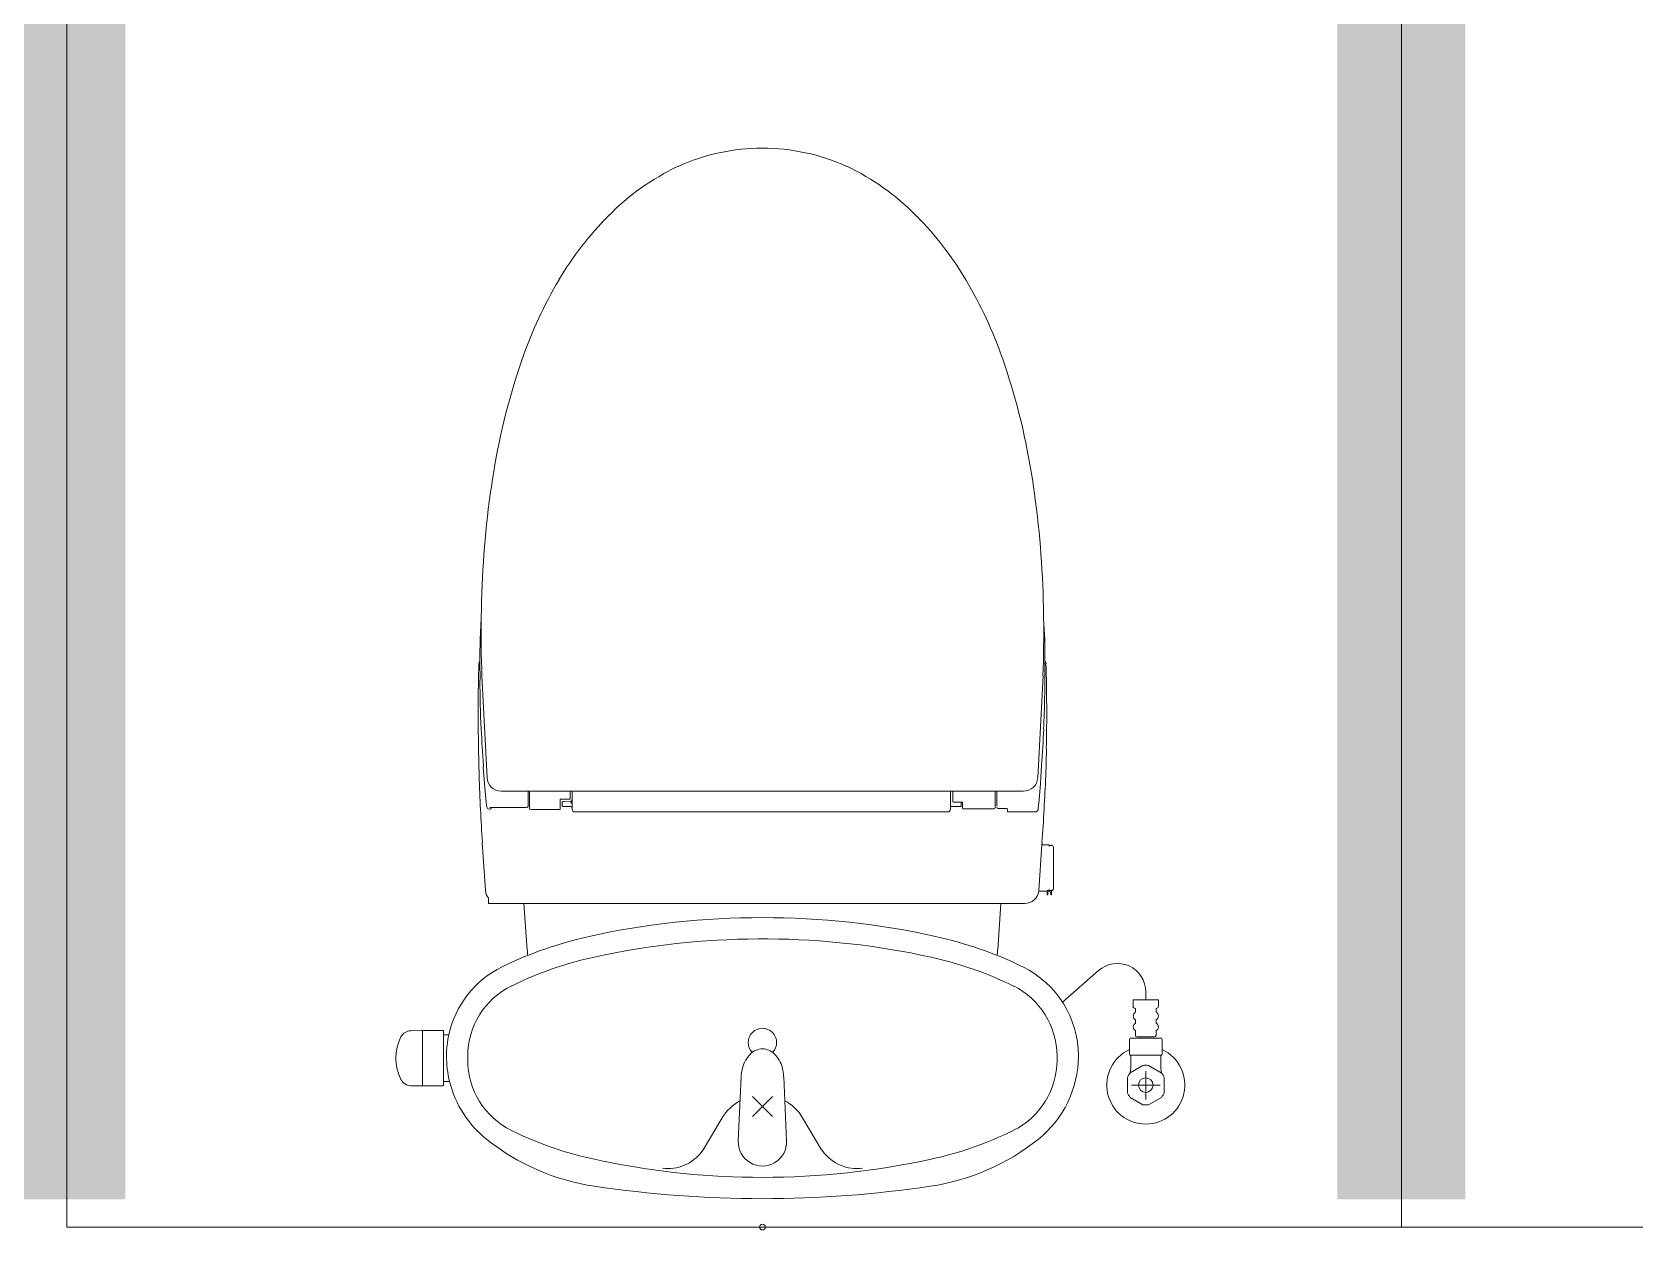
# Model space of a CAD drawing. Header units: millimetres. Extents: x -376000 to 292178, y -193032 to 188048.
# Drawn here: x -233958 to -232830, y -108282 to -107439 of the extents above; entities that cross this region are included whole.
import ezdxf

# ---------------------------------------------------------------- set-up
doc = ezdxf.new("R2010")
doc.units = ezdxf.units.MM
doc.layers.add('02_既存平面-内部建具・サッシ', color=7, linetype='Continuous', lineweight=18)
doc.layers.add('_区分表-C_A：塗（壁）-2 (2D)', color=7, linetype='Continuous', lineweight=5)
doc.layers.add('03_0.15', color=7, linetype='Continuous', lineweight=15, true_color=0x990099)
doc.layers.add('08_ハッチ・色', color=7, linetype='Continuous', lineweight=5, true_color=0x888888)

# ---------------------------------------------------------------- blocks, each defined once
blk = doc.blocks.new('グループ-342')
at = {"layer": '03_0.15', "flags": 128}
blk.add_lwpolyline([(-232994, -106680.4), (-232054, -106680.4), (-232054, -108280.4), (-232994, -108280.4)], close=True, dxfattribs=at)
blk = doc.blocks.new('グループ-343')
at = {"layer": '03_0.15'}
for p, q in [((-233642, -107851.4), (-233642.9, -107866.4)), ((-233245.1, -107866.4), (-233246, -107851.4)), ((-233642.9, -107868.7), (-233643, -107876.4)), ((-233245, -107876.4), (-233245.1, -107868.9)), ((-233643, -107876.4), (-233643, -107877.4)), ((-233643, -107877.4), (-233643, -107880.8)), ((-233643, -107880.8), (-233643, -107882)), ((-233643, -107882), (-233642.9, -107895.1)), ((-233245, -107877.4), (-233245, -107876.4)), ((-233245, -107880.8), (-233245, -107877.4)), ((-233245, -107881.8), (-233245, -107880.8)), ((-233245, -107885.2), (-233245, -107881.8)), ((-233641.6, -107892.1), (-233637.9, -107963.9)), ((-233250.1, -107963.9), (-233246.4, -107892.1)), ((-233644, -107943.2), (-233643.5, -107962.7)), ((-233244.5, -107962.7), (-233244, -107943.2)), ((-233640.6, -107956.2), (-233640.4, -107959.4)), ((-233640.4, -107959.7), (-233639.1, -107976)), ((-233248.2, -107968.2), (-233248, -107963.5)), ((-233248, -107963.5), (-233247.4, -107955.2)), ((-233260.1, -107973.4), (-233627.9, -107973.4)), ((-233609.1, -107973.4), (-233609.1, -107982.9)), ((-233608, -107985.3), (-233608, -107973.4)), ((-233579.5, -107978.9), (-233579.5, -107973.4)), ((-233578, -107986), (-233578, -107973.4)), ((-233311.6, -107973.4), (-233311.6, -107986)), ((-233310, -107980.5), (-233310, -107973.4)), ((-233280, -107984.9), (-233280, -107973.4)), ((-233278.9, -107977), (-233278.9, -107973.4)), ((-233249.4, -107981.7), (-233248.2, -107968.2)), ((-233639, -107976.3), (-233638.6, -107980.8)), ((-233636.2, -107986), (-233635.5, -107986)), ((-233635.9, -107984.8), (-233610.1, -107984.8)), ((-233635, -107985.5), (-233635, -107984.8)), ((-233609.1, -107983.8), (-233609.1, -107982.9)), ((-233586.5, -107986.3), (-233607, -107986.3)), ((-233579.5, -107978.9), (-233586.5, -107978.9)), ((-233586.5, -107978.9), (-233586.5, -107986.3)), ((-233585, -107983.6), (-233585, -107981.1)), ((-233584.5, -107980.6), (-233579, -107980.5)), ((-233584.5, -107984.1), (-233579, -107984.2)), ((-233578.9, -107980.6), (-233578.8, -107981.4)), ((-233578.8, -107980.5), (-233578.5, -107980.3)), ((-233311.1, -107984.2), (-233304.5, -107984.2)), ((-233303, -107981), (-233309.5, -107981)), ((-233304, -107983.7), (-233304, -107981)), ((-233303, -107985.4), (-233303, -107981)), ((-233281, -107985.9), (-233302.5, -107985.9)), ((-233279, -107981), (-233278.9, -107977)), ((-233279, -107981), (-233279, -107982)), ((-233279, -107982), (-233279, -107982.8)), ((-233279, -107982.8), (-233278.9, -107984)), ((-233277.9, -107985.6), (-233272, -107985.6)), ((-233271.5, -107986.1), (-233271.5, -107987.5)), ((-233444, -107988), (-233576, -107988)), ((-233313.6, -107988), (-233444, -107988)), ((-233251.9, -107988), (-233271, -107988)), ((-233641.3, -108009.6), (-233639, -108043.1)), ((-233247.2, -108011.2), (-233247.1, -108009.6)), ((-233249.4, -108043.1), (-233247.2, -108011.2)), ((-233247.2, -108011.2), (-233242.3, -108011.2)), ((-233242, -108011.5), (-233242, -108012)), ((-233241.5, -108011.7), (-233241, -108011.7)), ((-233239, -108013.2), (-233239, -108041.7)), ((-233243.5, -108043.7), (-233249.4, -108043.7)), ((-233243.5, -108043.2), (-233242.3, -108043.2)), ((-233243.5, -108043.2), (-233243.5, -108043.7)), ((-233243.5, -108043.7), (-233243.5, -108046.4)), ((-233241, -108043.2), (-233241.7, -108043.2)), ((-233240.5, -108043.7), (-233240.5, -108043.2)), ((-233240.5, -108046.4), (-233240.5, -108043.7)), ((-233637, -108048.6), (-233637, -108052)), ((-233636.6, -108052.5), (-233631.4, -108052.5)), ((-233631.4, -108052.5), (-233628.7, -108052.5)), ((-233628.7, -108052.5), (-233621.9, -108052.5)), ((-233621.9, -108052.5), (-233583.1, -108052.5)), ((-233612.1, -108052.5), (-233609.7, -108085.1)), ((-233583.1, -108052.5), (-233444, -108052.5)), ((-233444, -108052.5), (-233259.3, -108052.5)), ((-233278.3, -108085.1), (-233276, -108052.5)), ((-233243.5, -108046.4), (-233243, -108046.4)), ((-233243, -108046.4), (-233243, -108045)), ((-233241, -108045), (-233241, -108046.4)), ((-233241, -108046.4), (-233240.5, -108046.4)), ((-233232.6, -108122), (-233207.2, -108099.7)), ((-233183, -108124.7), (-233183, -108120.4)), ((-233165, -108120.4), (-233183, -108120.4)), ((-233174, -108114.7), (-233174, -108120.4)), ((-233165, -108124.7), (-233165, -108120.4)), ((-233181.3, -108128.9), (-233181.3, -108126.4)), ((-233166.8, -108128.9), (-233166.8, -108126.4)), ((-233691.6, -108142.1), (-233684, -108141.9)), ((-233683.5, -108142.4), (-233683.5, -108180.4)), ((-233669, -108141.9), (-233683.2, -108141.9)), ((-233668.5, -108142.4), (-233668.5, -108144.9)), ((-233668.5, -108144.9), (-233668.5, -108177.9)), ((-233664.9, -108144.9), (-233668.5, -108144.9)), ((-233181.3, -108136.9), (-233181.3, -108134.4)), ((-233181.3, -108145.4), (-233181.3, -108141.9)), ((-233166.8, -108136.9), (-233166.8, -108134.4)), ((-233166.8, -108145.4), (-233166.8, -108141.9)), ((-233185.5, -108158.6), (-233185.5, -108148.2)), ((-233180.6, -108147.4), (-233185.1, -108147.4)), ((-233167.4, -108147.4), (-233180.6, -108147.4)), ((-233167.9, -108146.4), (-233180.1, -108146.4)), ((-233162.9, -108147.4), (-233167.4, -108147.4)), ((-233162.5, -108158.6), (-233162.5, -108148.2)), ((-233651.5, -108159.9), (-233651.5, -108162.9)), ((-233236.5, -108162.9), (-233236.5, -108159.9)), ((-233162.9, -108159.4), (-233185.1, -108159.4)), ((-233184.9, -108171.7), (-233176, -108166.6)), ((-233184.5, -108165.2), (-233184.5, -108159.4)), ((-233172, -108166.6), (-233163.1, -108171.7)), ((-233163.5, -108165.3), (-233163.5, -108159.4)), ((-233668.5, -108177.9), (-233668.5, -108180.4)), ((-233664.3, -108177.9), (-233668.5, -108177.9)), ((-233459, -108174.5), (-233461, -108219.7)), ((-233429, -108174.5), (-233427, -108219.7)), ((-233187, -108185.6), (-233187, -108175.2)), ((-233174, -108190.5), (-233174, -108170.5)), ((-233161, -108175.2), (-233161, -108185.6)), ((-233691.6, -108180.8), (-233684, -108180.9)), ((-233669, -108180.9), (-233683.2, -108180.9)), ((-233436.9, -108188.4), (-233451.1, -108202.5)), ((-233436.9, -108202.5), (-233451.1, -108188.4)), ((-233176, -108194.3), (-233185, -108189.1)), ((-233164, -108180.5), (-233184, -108180.5)), ((-233163, -108189.1), (-233172, -108194.3)), ((-233472.3, -108203.5), (-233485.7, -108225.9)), ((-233415.7, -108203.5), (-233402.3, -108225.9)), ((-233485.7, -108225.9), (-233486.7, -108227.2)), ((-233402.3, -108225.9), (-233401.3, -108227.2))]:
    blk.add_line(p, q, dxfattribs=at)
for centre, radius in [((-233174, -108180.4), 5.15), ((-233444, -108280.4), 2)]:
    blk.add_circle(centre, radius, dxfattribs=at)
for centre, radius, start, end in [((-233444, -107664.4), 144, 90, 114.3406), ((-233444, -107664.4), 144, 65.6594, 90), ((-233431.3, -107686), 169, 115.2388, 135.8727), ((-233456.7, -107686), 169, 44.1273, 64.7612), ((-233389.5, -107730.5), 230, 135.1765, 149.316), ((-233498.5, -107730.5), 230, 30.684, 44.8235), ((-233323.4, -107769.9), 306.9, 149.2902, 160.7039), ((-233564.6, -107769.9), 306.9, 19.2961, 30.7098), ((-233176.1, -107821.4), 462.9, 160.7014, 170.9182), ((-233711.9, -107821.4), 462.9, 9.0818, 19.2986), ((-232975, -107855.9), 667, 170.72, 178.0617), ((-233913, -107855.9), 667, 1.9383, 9.28), ((-232805.1, -107862), 837, 178.038, 179.2691), ((-234082.9, -107862), 837, 0.7309, 1.962), ((-232805.1, -107862), 837, 179.2691, 182.057), ((-234082.9, -107862), 837, 357.943, 0.7309), ((-233569.3, -107869.9), 73.6, 177.2335, 179.02), ((-233318.7, -107869.9), 73.6, 0.7988, 2.7665), ((-232435.3, -107917.9), 1208.9, 178.3698, 181.197), ((-233640.8, -107884.1), 3.01, 136.6537, 169.0498), ((-234289, -107885.2), 1044, 357.5652, 0), ((-233246.7, -107883.6), 2.5, 1.1775, 45.9651), ((-234452.7, -107917.9), 1208.9, 358.803, 1.6302), ((-232672.1, -107888.1), 970.9, 180.413, 182.45), ((-232563.8, -107880.6), 1079.3, 182.6004, 183.962), ((-234325.3, -107880.6), 1080.5, 356.0388, 357.3989), ((-232100, -107912.7), 1544.3, 181.8545, 183.5972), ((-233668.1, -107957.1), 27.6, 1.9027, 3.8833), ((-233633.1, -107959.2), 7.35, 182.2276, 184.0828), ((-233627.9, -107963.4), 10, 183.246, 270), ((-233260.1, -107963.4), 10, 270, 356.754), ((-234788.2, -107899.4), 1545, 355.9093, 357.652), ((-233638.6, -107975.9), 0.504, 183.189, 226.1247), ((-233558.3, -107973.6), 80.6, 185.1272, 187.5651), ((-233636.2, -107984), 2, 187.5651, 270), ((-233635.5, -107985.5), 0.5, 270, 0), ((-233610.1, -107983.8), 1, 270, 359.5), ((-233607, -107985.3), 1, 180, 270), ((-233584.5, -107981.1), 0.5, 91, 180), ((-233584.5, -107983.6), 0.5, 180, 269.0001), ((-233579.1, -107979.5), 1, 274.2397, 359.9584), ((-233579, -107985.2), 0.999, 359.9757, 89.0882), ((-233578.8, -107980.6), 0.088, 120.1612, 168.9038), ((-233578.8, -107981.4), 0.0296, 183.835, 223.0636), ((-233578.7, -107981.3), 0.194, 225.9512, 247.8466), ((-233582.2, -107989.7), 8.93, 63.7637, 67.312), ((-233579, -107979.5), 0.987, 304.2751, 328.7289), ((-233578.5, -107982.1), 0.501, 12.4328, 63.5457), ((-233579, -107979.6), 0.884, 331.8986, 7.0011), ((-233635.5, -107983), 57.5, 357.81, 3.5063), ((-233576, -107986), 2, 180.0276, 269.9899), ((-233313.6, -107986), 2, 270.0101, 359.9724), ((-233311.1, -107984.7), 0.5, 90, 180.0365), ((-233309.5, -107980.5), 0.5, 180, 270), ((-233304.5, -107983.7), 0.5, 269.8476, 0), ((-233302.5, -107985.4), 0.5, 180, 270), ((-233281, -107984.9), 1, 270, 0), ((-233277.9, -107984.6), 1, 180.4993, 269.7161), ((-233272, -107986.1), 0.5, 0, 89.7172), ((-233271, -107987.5), 0.5, 180, 270), ((-233251.9, -107986), 2, 270, 351.6887), ((-233333.9, -107974), 84.9, 351.6887, 354.7763), ((-233242.3, -108011.5), 0.3, 0, 90), ((-233241.7, -108012), 0.32, 128.0578, 179.7392), ((-233241.5, -108012.3), 0.64, 87.0939, 122.6116), ((-233241, -108016.7), 5.05, 83.7824, 89.4743), ((-233240.2, -108011.7), 0.3, 61.9275, 177.8503), ((-233241, -108013.2), 2, 360, 61.9275), ((-233629.1, -108042.5), 10, 183.8924, 217.5163), ((-233259.3, -108042.5), 10, 270, 352.7944), ((-233259.3, -108042.5), 10, 352.7944, 356.1076), ((-233242, -108045), 1, 0, 180), ((-233242.3, -108042.9), 0.306, 271.141, 0.684), ((-233241.7, -108042.9), 0.306, 179.2764, 268.8985), ((-233241, -108041.3), 1.94, 270.0021, 284.9317), ((-233241, -108041.7), 2, 284.4901, 359.9912), ((-233636.5, -108052), 0.504, 179.9889, 212.4459), ((-233636.5, -108052), 0.505, 212.4716, 262.8051), ((-233444, -108632.4), 570, 90, 102.3552), ((-233444, -108632.4), 570, 77.6448, 90), ((-233508.2, -108339.4), 270, 102.3552, 116.2024), ((-233444, -108632.4), 555, 77.6448, 101.5081), ((-233379.8, -108339.4), 270, 63.7976, 77.6448), ((-233508.2, -108339.4), 255, 100.5637, 116.2094), ((-233490, -108075.9), 120, 184.415, 186.2939), ((-233398, -108075.9), 120, 353.7061, 355.585), ((-233596.5, -108159.9), 70, 116.2024, 167.6264), ((-233379.8, -108339.4), 255, 63.7976, 77.6448), ((-233291.5, -108159.9), 70, 0, 63.7976), ((-233194, -108114.7), 20, 0, 131.3478), ((-233596.5, -108159.9), 55, 116.2349, 180), ((-233291.5, -108159.9), 55, 0, 63.7976), ((-233181.3, -108124.7), 1.75, 180, 270), ((-233179.7, -108131.7), 3.16, 119.6168, 240.3832), ((-233166.8, -108124.7), 1.75, 270, 0), ((-233168.3, -108131.7), 3.16, 299.6168, 60.3832), ((-233691.5, -108150.1), 8, 91, 152.7041), ((-233684, -108142.4), 0.5, 0, 91), ((-233683.2, -108142.2), 0.3, 90, 180), ((-233669, -108142.4), 0.5, 0, 90), ((-233596.5, -108159.9), 70, 167.6264, 180), ((-233444, -108150.4), 10, 315.7329, 224.2671), ((-233180.1, -108139.4), 2.75, 114.7615, 245.2385), ((-233180.3, -108145.4), 1, 180, 270), ((-233167.8, -108145.4), 1, 270, 0), ((-233167.9, -108139.4), 2.75, 294.7615, 65.2385), ((-233669.4, -108161.4), 32.8, 152.7041, 207.2959), ((-233442.9, -108168.4), 13.8, 113.9448, 134.3599), ((-233444, -108166), 11.1, 90.1857, 113.7645), ((-233444, -108166), 11.1, 66.2355, 89.8143), ((-233445.2, -108168.4), 13.8, 45.6401, 66.0552), ((-233174, -108180.4), 27.5, 114.7196, 65.2804), ((-233175.3, -108153.4), 11.5, 148.551, 153.0376), ((-233172.8, -108153.4), 11.5, 26.9624, 31.449), ((-233591.5, -108159.9), 75, 180, 193.8866), ((-233596.5, -108162.9), 55, 180, 243.8302), ((-233434.7, -108174.6), 24.2, 150.891, 164.9403), ((-233439.5, -108171.9), 18.6, 134.3037, 151.0128), ((-233448.5, -108171.9), 18.6, 28.9872, 45.6963), ((-233453.3, -108174.6), 24.2, 15.0597, 29.109), ((-233291.5, -108162.9), 55, 296.2024, 360), ((-233296.5, -108159.9), 75, 308.4915, 0), ((-233175.3, -108153.4), 11.5, 206.9624, 211.449), ((-233229.5, -108165.3), 45, 351.7981, 0.1118), ((-233174, -108180.4), 14, 81.7867, 98.2133), ((-233118.5, -108165.3), 45, 180, 188.2021), ((-233172.8, -108153.4), 11.5, 328.551, 333.0376), ((-233691.5, -108172.8), 8, 207.2959, 269), ((-233591.5, -108159.9), 75, 193.8866, 231.5085), ((-233430.8, -108175.7), 28.2, 164.8309, 177.4771), ((-233457.3, -108175.7), 28.2, 2.5229, 15.1691), ((-233174, -108180.4), 14, 141.787, 158.2136), ((-233174, -108180.4), 14, 21.7866, 38.212), ((-233684, -108180.4), 0.5, 269, 0), ((-233683.2, -108180.6), 0.3, 180, 270), ((-233669, -108180.4), 0.5, 270, 0), ((-233174, -108180.4), 14, 201.787, 218.2135), ((-233174, -108180.4), 14, 321.7866, 338.2129), ((-233444, -108220.4), 33, 118.4571, 149), ((-233444, -108220.4), 33, 31, 61.5429), ((-233174, -108180.4), 14, 261.7881, 278.2136), ((-233508.2, -107983.5), 255, 243.8046, 259.4363), ((-233379.8, -107983.5), 255, 282.3552, 296.2024), ((-233538.6, -108093.4), 160, 231.5085, 261.5002), ((-233444, -108220.4), 17, 177.4495, 2.5505), ((-233349.4, -108093.4), 160, 278.4998, 308.4915), ((-233444, -107690.4), 555, 258.4919, 270), ((-233510.6, -108209.2), 30, 262.6795, 323), ((-233444, -107690.4), 555, 270, 282.3552), ((-233377.4, -108209.2), 30, 217, 277.3205), ((-233444, -107460.4), 800, 261.5002, 270), ((-233444, -107460.4), 800, 270, 278.4998)]:
    blk.add_arc(centre, radius, start, end, dxfattribs=at)
blk = doc.blocks.new('グループ-344')
at = {"layer": '03_0.15', "flags": 128}
blk.add_lwpolyline([(-233934, -106680.4), (-232994, -106680.4), (-232994, -108280.4), (-233934, -108280.4)], close=True, dxfattribs=at)
at = {"layer": '03_0.15', "color": 7}
blk.add_blockref('グループ-343', (0, 0), dxfattribs=at)
blk = doc.blocks.new('グループ-367')
at = {"layer": '03_0.15', "flags": 128}
blk.add_lwpolyline([(-232994, -106680.4), (-232054, -106680.4), (-232054, -108280.4), (-232994, -108280.4)], close=True, dxfattribs=at)
blk = doc.blocks.new('グループ-368')
at = {"layer": '03_0.15'}
for p, q in [((-233642, -107851.4), (-233642.9, -107866.4)), ((-233245.1, -107866.4), (-233246, -107851.4)), ((-233642.9, -107868.7), (-233643, -107876.4)), ((-233245, -107876.4), (-233245.1, -107868.9)), ((-233643, -107876.4), (-233643, -107877.4)), ((-233643, -107877.4), (-233643, -107880.8)), ((-233643, -107880.8), (-233643, -107882)), ((-233643, -107882), (-233642.9, -107895.1)), ((-233245, -107877.4), (-233245, -107876.4)), ((-233245, -107880.8), (-233245, -107877.4)), ((-233245, -107881.8), (-233245, -107880.8)), ((-233245, -107885.2), (-233245, -107881.8)), ((-233641.6, -107892.1), (-233637.9, -107963.9)), ((-233250.1, -107963.9), (-233246.4, -107892.1)), ((-233644, -107943.2), (-233643.5, -107962.7)), ((-233244.5, -107962.7), (-233244, -107943.2)), ((-233640.6, -107956.2), (-233640.4, -107959.4)), ((-233640.4, -107959.7), (-233639.1, -107976)), ((-233248.2, -107968.2), (-233248, -107963.5)), ((-233248, -107963.5), (-233247.4, -107955.2)), ((-233260.1, -107973.4), (-233627.9, -107973.4)), ((-233609.1, -107973.4), (-233609.1, -107982.9)), ((-233608, -107985.3), (-233608, -107973.4)), ((-233579.5, -107978.9), (-233579.5, -107973.4)), ((-233578, -107986), (-233578, -107973.4)), ((-233311.6, -107973.4), (-233311.6, -107986)), ((-233310, -107980.5), (-233310, -107973.4)), ((-233280, -107984.9), (-233280, -107973.4)), ((-233278.9, -107977), (-233278.9, -107973.4)), ((-233249.4, -107981.7), (-233248.2, -107968.2)), ((-233639, -107976.3), (-233638.6, -107980.8)), ((-233636.2, -107986), (-233635.5, -107986)), ((-233635.9, -107984.8), (-233610.1, -107984.8)), ((-233635, -107985.5), (-233635, -107984.8)), ((-233609.1, -107983.8), (-233609.1, -107982.9)), ((-233586.5, -107986.3), (-233607, -107986.3)), ((-233579.5, -107978.9), (-233586.5, -107978.9)), ((-233586.5, -107978.9), (-233586.5, -107986.3)), ((-233585, -107983.6), (-233585, -107981.1)), ((-233584.5, -107980.6), (-233579, -107980.5)), ((-233584.5, -107984.1), (-233579, -107984.2)), ((-233578.9, -107980.6), (-233578.8, -107981.4)), ((-233578.8, -107980.5), (-233578.5, -107980.3)), ((-233311.1, -107984.2), (-233304.5, -107984.2)), ((-233303, -107981), (-233309.5, -107981)), ((-233304, -107983.7), (-233304, -107981)), ((-233303, -107985.4), (-233303, -107981)), ((-233281, -107985.9), (-233302.5, -107985.9)), ((-233279, -107981), (-233278.9, -107977)), ((-233279, -107981), (-233279, -107982)), ((-233279, -107982), (-233279, -107982.8)), ((-233279, -107982.8), (-233278.9, -107984)), ((-233277.9, -107985.6), (-233272, -107985.6)), ((-233271.5, -107986.1), (-233271.5, -107987.5)), ((-233444, -107988), (-233576, -107988)), ((-233313.6, -107988), (-233444, -107988)), ((-233251.9, -107988), (-233271, -107988)), ((-233641.3, -108009.6), (-233639, -108043.1)), ((-233247.2, -108011.2), (-233247.1, -108009.6)), ((-233249.4, -108043.1), (-233247.2, -108011.2)), ((-233247.2, -108011.2), (-233242.3, -108011.2)), ((-233242, -108011.5), (-233242, -108012)), ((-233241.5, -108011.7), (-233241, -108011.7)), ((-233239, -108013.2), (-233239, -108041.7)), ((-233243.5, -108043.7), (-233249.4, -108043.7)), ((-233243.5, -108043.2), (-233242.3, -108043.2)), ((-233243.5, -108043.2), (-233243.5, -108043.7)), ((-233243.5, -108043.7), (-233243.5, -108046.4)), ((-233241, -108043.2), (-233241.7, -108043.2)), ((-233240.5, -108043.7), (-233240.5, -108043.2)), ((-233240.5, -108046.4), (-233240.5, -108043.7)), ((-233637, -108048.6), (-233637, -108052)), ((-233636.6, -108052.5), (-233631.4, -108052.5)), ((-233631.4, -108052.5), (-233628.7, -108052.5)), ((-233628.7, -108052.5), (-233621.9, -108052.5)), ((-233621.9, -108052.5), (-233583.1, -108052.5)), ((-233612.1, -108052.5), (-233609.7, -108085.1)), ((-233583.1, -108052.5), (-233444, -108052.5)), ((-233444, -108052.5), (-233259.3, -108052.5)), ((-233278.3, -108085.1), (-233276, -108052.5)), ((-233243.5, -108046.4), (-233243, -108046.4)), ((-233243, -108046.4), (-233243, -108045)), ((-233241, -108045), (-233241, -108046.4)), ((-233241, -108046.4), (-233240.5, -108046.4)), ((-233232.6, -108122), (-233207.2, -108099.7)), ((-233183, -108124.7), (-233183, -108120.4)), ((-233165, -108120.4), (-233183, -108120.4)), ((-233174, -108114.7), (-233174, -108120.4)), ((-233165, -108124.7), (-233165, -108120.4)), ((-233181.3, -108128.9), (-233181.3, -108126.4)), ((-233166.8, -108128.9), (-233166.8, -108126.4)), ((-233691.6, -108142.1), (-233684, -108141.9)), ((-233683.5, -108142.4), (-233683.5, -108180.4)), ((-233669, -108141.9), (-233683.2, -108141.9)), ((-233668.5, -108142.4), (-233668.5, -108144.9)), ((-233668.5, -108144.9), (-233668.5, -108177.9)), ((-233664.9, -108144.9), (-233668.5, -108144.9)), ((-233181.3, -108136.9), (-233181.3, -108134.4)), ((-233181.3, -108145.4), (-233181.3, -108141.9)), ((-233166.8, -108136.9), (-233166.8, -108134.4)), ((-233166.8, -108145.4), (-233166.8, -108141.9)), ((-233185.5, -108158.6), (-233185.5, -108148.2)), ((-233180.6, -108147.4), (-233185.1, -108147.4)), ((-233167.4, -108147.4), (-233180.6, -108147.4)), ((-233167.9, -108146.4), (-233180.1, -108146.4)), ((-233162.9, -108147.4), (-233167.4, -108147.4)), ((-233162.5, -108158.6), (-233162.5, -108148.2)), ((-233651.5, -108159.9), (-233651.5, -108162.9)), ((-233236.5, -108162.9), (-233236.5, -108159.9)), ((-233162.9, -108159.4), (-233185.1, -108159.4)), ((-233184.9, -108171.7), (-233176, -108166.6)), ((-233184.5, -108165.2), (-233184.5, -108159.4)), ((-233172, -108166.6), (-233163.1, -108171.7)), ((-233163.5, -108165.3), (-233163.5, -108159.4)), ((-233668.5, -108177.9), (-233668.5, -108180.4)), ((-233664.3, -108177.9), (-233668.5, -108177.9)), ((-233459, -108174.5), (-233461, -108219.7)), ((-233429, -108174.5), (-233427, -108219.7)), ((-233187, -108185.6), (-233187, -108175.2)), ((-233174, -108190.5), (-233174, -108170.5)), ((-233161, -108175.2), (-233161, -108185.6)), ((-233691.6, -108180.8), (-233684, -108180.9)), ((-233669, -108180.9), (-233683.2, -108180.9)), ((-233436.9, -108188.4), (-233451.1, -108202.5)), ((-233436.9, -108202.5), (-233451.1, -108188.4)), ((-233176, -108194.3), (-233185, -108189.1)), ((-233164, -108180.5), (-233184, -108180.5)), ((-233163, -108189.1), (-233172, -108194.3)), ((-233472.3, -108203.5), (-233485.7, -108225.9)), ((-233415.7, -108203.5), (-233402.3, -108225.9)), ((-233485.7, -108225.9), (-233486.7, -108227.2)), ((-233402.3, -108225.9), (-233401.3, -108227.2))]:
    blk.add_line(p, q, dxfattribs=at)
for centre, radius in [((-233174, -108180.4), 5.15), ((-233444, -108280.4), 2)]:
    blk.add_circle(centre, radius, dxfattribs=at)
for centre, radius, start, end in [((-233444, -107664.4), 144, 90, 114.3406), ((-233444, -107664.4), 144, 65.6594, 90), ((-233431.3, -107686), 169, 115.2388, 135.8727), ((-233456.7, -107686), 169, 44.1273, 64.7612), ((-233389.5, -107730.5), 230, 135.1765, 149.316), ((-233498.5, -107730.5), 230, 30.684, 44.8235), ((-233323.4, -107769.9), 306.9, 149.2902, 160.7039), ((-233564.6, -107769.9), 306.9, 19.2961, 30.7098), ((-233176.1, -107821.4), 462.9, 160.7014, 170.9182), ((-233711.9, -107821.4), 462.9, 9.0818, 19.2986), ((-232975, -107855.9), 667, 170.72, 178.0617), ((-233913, -107855.9), 667, 1.9383, 9.28), ((-232805.1, -107862), 837, 178.038, 179.2691), ((-234082.9, -107862), 837, 0.7309, 1.962), ((-232805.1, -107862), 837, 179.2691, 182.057), ((-234082.9, -107862), 837, 357.943, 0.7309), ((-233569.3, -107869.9), 73.6, 177.2335, 179.02), ((-233318.7, -107869.9), 73.6, 0.7988, 2.7665), ((-232435.3, -107917.9), 1208.9, 178.3698, 181.197), ((-233640.8, -107884.1), 3.01, 136.6537, 169.0498), ((-234289, -107885.2), 1044, 357.5652, 0), ((-233246.7, -107883.6), 2.5, 1.1775, 45.9651), ((-234452.7, -107917.9), 1208.9, 358.803, 1.6302), ((-232672.1, -107888.1), 970.9, 180.413, 182.45), ((-232563.8, -107880.6), 1079.3, 182.6004, 183.962), ((-234325.3, -107880.6), 1080.5, 356.0388, 357.3989), ((-232100, -107912.7), 1544.3, 181.8545, 183.5972), ((-233668.1, -107957.1), 27.6, 1.9027, 3.8833), ((-233633.1, -107959.2), 7.35, 182.2276, 184.0828), ((-233627.9, -107963.4), 10, 183.246, 270), ((-233260.1, -107963.4), 10, 270, 356.754), ((-234788.2, -107899.4), 1545, 355.9093, 357.652), ((-233638.6, -107975.9), 0.504, 183.189, 226.1247), ((-233558.3, -107973.6), 80.6, 185.1272, 187.5651), ((-233636.2, -107984), 2, 187.5651, 270), ((-233635.5, -107985.5), 0.5, 270, 0), ((-233610.1, -107983.8), 1, 270, 359.5), ((-233607, -107985.3), 1, 180, 270), ((-233584.5, -107981.1), 0.5, 91, 180), ((-233584.5, -107983.6), 0.5, 180, 269.0001), ((-233579.1, -107979.5), 1, 274.2397, 359.9584), ((-233579, -107985.2), 0.999, 359.9757, 89.0882), ((-233578.8, -107980.6), 0.088, 120.1612, 168.9038), ((-233578.8, -107981.4), 0.0296, 183.835, 223.0636), ((-233578.7, -107981.3), 0.194, 225.9512, 247.8466), ((-233582.2, -107989.7), 8.93, 63.7637, 67.312), ((-233579, -107979.5), 0.987, 304.2751, 328.7289), ((-233578.5, -107982.1), 0.501, 12.4328, 63.5457), ((-233579, -107979.6), 0.884, 331.8986, 7.0011), ((-233635.5, -107983), 57.5, 357.81, 3.5063), ((-233576, -107986), 2, 180.0276, 269.9899), ((-233313.6, -107986), 2, 270.0101, 359.9724), ((-233311.1, -107984.7), 0.5, 90, 180.0365), ((-233309.5, -107980.5), 0.5, 180, 270), ((-233304.5, -107983.7), 0.5, 269.8476, 0), ((-233302.5, -107985.4), 0.5, 180, 270), ((-233281, -107984.9), 1, 270, 0), ((-233277.9, -107984.6), 1, 180.4993, 269.7161), ((-233272, -107986.1), 0.5, 0, 89.7172), ((-233271, -107987.5), 0.5, 180, 270), ((-233251.9, -107986), 2, 270, 351.6887), ((-233333.9, -107974), 84.9, 351.6887, 354.7763), ((-233242.3, -108011.5), 0.3, 0, 90), ((-233241.7, -108012), 0.32, 128.0578, 179.7392), ((-233241.5, -108012.3), 0.64, 87.0939, 122.6116), ((-233241, -108016.7), 5.05, 83.7824, 89.4743), ((-233240.2, -108011.7), 0.3, 61.9275, 177.8503), ((-233241, -108013.2), 2, 360, 61.9275), ((-233629.1, -108042.5), 10, 183.8924, 217.5163), ((-233259.3, -108042.5), 10, 270, 352.7944), ((-233259.3, -108042.5), 10, 352.7944, 356.1076), ((-233242, -108045), 1, 0, 180), ((-233242.3, -108042.9), 0.306, 271.141, 0.684), ((-233241.7, -108042.9), 0.306, 179.2764, 268.8985), ((-233241, -108041.3), 1.94, 270.0021, 284.9317), ((-233241, -108041.7), 2, 284.4901, 359.9912), ((-233636.5, -108052), 0.504, 179.9889, 212.4459), ((-233636.5, -108052), 0.505, 212.4716, 262.8051), ((-233444, -108632.4), 570, 90, 102.3552), ((-233444, -108632.4), 570, 77.6448, 90), ((-233508.2, -108339.4), 270, 102.3552, 116.2024), ((-233444, -108632.4), 555, 77.6448, 101.5081), ((-233379.8, -108339.4), 270, 63.7976, 77.6448), ((-233508.2, -108339.4), 255, 100.5637, 116.2094), ((-233490, -108075.9), 120, 184.415, 186.2939), ((-233398, -108075.9), 120, 353.7061, 355.585), ((-233596.5, -108159.9), 70, 116.2024, 167.6264), ((-233379.8, -108339.4), 255, 63.7976, 77.6448), ((-233291.5, -108159.9), 70, 0, 63.7976), ((-233194, -108114.7), 20, 0, 131.3478), ((-233596.5, -108159.9), 55, 116.2349, 180), ((-233291.5, -108159.9), 55, 0, 63.7976), ((-233181.3, -108124.7), 1.75, 180, 270), ((-233179.7, -108131.7), 3.16, 119.6168, 240.3832), ((-233166.8, -108124.7), 1.75, 270, 0), ((-233168.3, -108131.7), 3.16, 299.6168, 60.3832), ((-233691.5, -108150.1), 8, 91, 152.7041), ((-233684, -108142.4), 0.5, 0, 91), ((-233683.2, -108142.2), 0.3, 90, 180), ((-233669, -108142.4), 0.5, 0, 90), ((-233596.5, -108159.9), 70, 167.6264, 180), ((-233444, -108150.4), 10, 315.7329, 224.2671), ((-233180.1, -108139.4), 2.75, 114.7615, 245.2385), ((-233180.3, -108145.4), 1, 180, 270), ((-233167.8, -108145.4), 1, 270, 0), ((-233167.9, -108139.4), 2.75, 294.7615, 65.2385), ((-233669.4, -108161.4), 32.8, 152.7041, 207.2959), ((-233442.9, -108168.4), 13.8, 113.9448, 134.3599), ((-233444, -108166), 11.1, 90.1857, 113.7645), ((-233444, -108166), 11.1, 66.2355, 89.8143), ((-233445.2, -108168.4), 13.8, 45.6401, 66.0552), ((-233174, -108180.4), 27.5, 114.7196, 65.2804), ((-233175.3, -108153.4), 11.5, 148.551, 153.0376), ((-233172.8, -108153.4), 11.5, 26.9624, 31.449), ((-233591.5, -108159.9), 75, 180, 193.8866), ((-233596.5, -108162.9), 55, 180, 243.8302), ((-233434.7, -108174.6), 24.2, 150.891, 164.9403), ((-233439.5, -108171.9), 18.6, 134.3037, 151.0128), ((-233448.5, -108171.9), 18.6, 28.9872, 45.6963), ((-233453.3, -108174.6), 24.2, 15.0597, 29.109), ((-233291.5, -108162.9), 55, 296.2024, 360), ((-233296.5, -108159.9), 75, 308.4915, 0), ((-233175.3, -108153.4), 11.5, 206.9624, 211.449), ((-233229.5, -108165.3), 45, 351.7981, 0.1118), ((-233174, -108180.4), 14, 81.7867, 98.2133), ((-233118.5, -108165.3), 45, 180, 188.2021), ((-233172.8, -108153.4), 11.5, 328.551, 333.0376), ((-233691.5, -108172.8), 8, 207.2959, 269), ((-233591.5, -108159.9), 75, 193.8866, 231.5085), ((-233430.8, -108175.7), 28.2, 164.8309, 177.4771), ((-233457.3, -108175.7), 28.2, 2.5229, 15.1691), ((-233174, -108180.4), 14, 141.787, 158.2136), ((-233174, -108180.4), 14, 21.7866, 38.212), ((-233684, -108180.4), 0.5, 269, 0), ((-233683.2, -108180.6), 0.3, 180, 270), ((-233669, -108180.4), 0.5, 270, 0), ((-233174, -108180.4), 14, 201.787, 218.2135), ((-233174, -108180.4), 14, 321.7866, 338.2129), ((-233444, -108220.4), 33, 118.4571, 149), ((-233444, -108220.4), 33, 31, 61.5429), ((-233174, -108180.4), 14, 261.7881, 278.2136), ((-233508.2, -107983.5), 255, 243.8046, 259.4363), ((-233379.8, -107983.5), 255, 282.3552, 296.2024), ((-233538.6, -108093.4), 160, 231.5085, 261.5002), ((-233444, -108220.4), 17, 177.4495, 2.5505), ((-233349.4, -108093.4), 160, 278.4998, 308.4915), ((-233444, -107690.4), 555, 258.4919, 270), ((-233510.6, -108209.2), 30, 262.6795, 323), ((-233444, -107690.4), 555, 270, 282.3552), ((-233377.4, -108209.2), 30, 217, 277.3205), ((-233444, -107460.4), 800, 261.5002, 270), ((-233444, -107460.4), 800, 270, 278.4998)]:
    blk.add_arc(centre, radius, start, end, dxfattribs=at)
blk = doc.blocks.new('グループ-369')
at = {"layer": '03_0.15', "flags": 128}
blk.add_lwpolyline([(-233934, -106680.4), (-232994, -106680.4), (-232994, -108280.4), (-233934, -108280.4)], close=True, dxfattribs=at)
at = {"layer": '03_0.15', "color": 7}
blk.add_blockref('グループ-368', (0, 0), dxfattribs=at)
blk = doc.blocks.new('区分表-C_A：塗（壁）-2 (2D)')
at = {"layer": '08_ハッチ・色', "color": 141}
for points in [[(-233892.8, -103180.9), (-233982.8, -103180.9), (-233892.8, -108260.9), (-233982.8, -108260.9)], [(-233892.8, -103180.9), (-233982.8, -103180.9), (-233892.8, -108260.9), (-233982.8, -108260.9)], [(-233892.8, -103180.9), (-233982.8, -103180.9), (-233892.8, -108260.9), (-233982.8, -108260.9)], [(-233892.8, -103180.9), (-233982.8, -103180.9), (-233892.8, -108260.9), (-233982.8, -108260.9)], [(-232949, -106610.9), (-233039, -106610.9), (-232949, -108260.9), (-233039, -108260.9)], [(-232949, -106610.9), (-233039, -106610.9), (-232949, -108260.9), (-233039, -108260.9)], [(-232949, -106610.9), (-233039, -106610.9), (-232949, -108260.9), (-233039, -108260.9)], [(-232949, -106610.9), (-233039, -106610.9), (-232949, -108260.9), (-233039, -108260.9)]]:
    blk.add_solid(points, dxfattribs=at)
at = {"layer": '02_既存平面-内部建具・サッシ', "color": 7, "transparency": 33554559}
for name in ['グループ-344', 'グループ-369', 'グループ-342', 'グループ-367']:
    blk.add_blockref(name, (0, 0), dxfattribs=at)

msp = doc.modelspace()

# ---------------------------------------------------------------- block references
at = {"layer": '_区分表-C_A：塗（壁）-2 (2D)'}
msp.add_blockref('区分表-C_A：塗（壁）-2 (2D)', (0, 0), dxfattribs=at)

doc.saveas('drawing.dxf')
